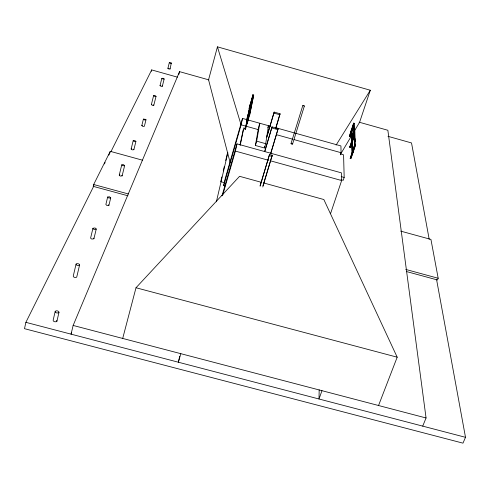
<?xml version="1.0" encoding="UTF-8"?>
<svg xmlns="http://www.w3.org/2000/svg" width="490" height="490" viewBox="0 0 490 490"><rect width="100%" height="100%" fill="white"/><g stroke="black" fill="none" stroke-linecap="round" stroke-linejoin="round"><path stroke-width="0.73" d="M319.168 389.826L319.002 399.001L321.973 390.683M270.737 153.762L278.167 128.594L272.042 126.879L264.606 151.655M275.98 127.878L280.066 113.76L274.155 112.1L266.915 136.294M262.781 186.978L272.22 155.226L269.531 154.479L260.086 185.716M260.117 186.249L269.531 154.479M264.87 151.343L272.042 126.879M266.817 137.151L274.155 112.1M255.394 145.475L256.668 141.169L259.774 123.284L258.549 127.443L255.394 145.475L264.429 147.986L265.715 143.686L268.447 125.71L267.828 127.786M264.429 147.986L264.661 146.473M249.459 115.824L253.74 95.011L252.895 94.772L248.571 115.579L249.459 115.824L253.508 95.807M251.639 102.275L250.794 102.036L250.568 102.827L246.378 123.149L247.266 123.394L248.448 117.588M247.266 123.394L249.128 114.599M249.422 113.147L249.716 111.696M250.898 105.895L251.192 104.45M245.496 129.268L244.816 128.784L245.496 129.268L249.532 115.254L248.791 115.052L244.761 129.06M248.571 115.579L252.895 94.772M252.822 95.311L253.575 95.268M246.942 118.513L247.658 118.715L246.942 118.513L250.886 104.805L251.554 105.264M249.722 108.682L249.073 108.235L249.771 108.431M246.378 123.149L250.794 102.036M240.088 144.697L243.205 129.887M240.161 145.463L243.867 127.792M222.723 195.081L235.402 151.098L236.976 143.87L341.487 172.878L341.646 180.534L330.554 213.615M225.131 185.961L223.661 185.557L241.123 124.834L242.519 118.433L270.425 126.23M93.725 186.206L25.884 322.34L24.5 328.68L462.983 443.156L465.5 437.313L436.51 279.214M223.661 185.557L225.284 178.397L242.519 118.433M55.18 311.407L53.153 320.209L53.379 321.073L54.58 321.722L56.05 321.777L56.932 321.195L58.972 312.4L58.739 311.542L57.532 310.899L56.062 310.838L55.18 311.407L55.407 312.265L56.613 312.914L58.09 312.969L58.972 312.4M127.957 195.798L93.235 186.353L93.67 184.51L110.262 151.337L142.7 160.248M76.066 264.104L73.255 276.078L73.488 276.832L74.609 277.42L75.962 277.493L76.752 277.003L79.582 265.041L79.343 264.294L78.216 263.712L76.857 263.632L76.066 264.104L76.299 264.851L77.426 265.439L78.786 265.519L79.582 265.041M179.75 356.261L178.354 362.214L180.828 353.682M220.812 181.367L221.86 176.902M223.256 170.949L224.304 166.484M225.7 160.53L227.274 153.835M216.372 201.813L227.868 152.684M109.852 153.076L110.262 151.337M92.941 228.267L90.656 237.883L90.889 238.55L91.936 239.083L93.915 238.759L96.218 229.149L95.979 228.487L94.925 227.96L92.941 228.267L93.18 228.934L94.233 229.467L96.218 229.149M208.912 79.907L179.554 71.638L73.145 325.446L71.056 334.149L71.644 332.741M107.665 197.017L105.858 204.502L107.083 205.592L108.909 205.328L110.728 197.844L109.497 196.766L107.665 197.017L108.89 198.095L110.728 197.844M119.26 175.083L121.759 164.83L123.468 164.64L124.638 165.62L122.126 175.867L120.424 176.069L119.493 175.622L119.26 175.083L119.872 174.783M131.161 148.96L133.2 140.667L134.793 140.52L135.914 141.414L133.868 149.701L132.276 149.86L131.387 149.444L131.161 148.96L131.73 148.697M151.343 71.301L151.679 69.917L177.447 77.157M141.8 125.605L143.411 119.101L145.751 119.376L145.977 119.811L144.36 126.31L142.866 126.432L141.8 125.605L142.327 125.373M151.367 104.597L153.603 95.648L155.012 95.568L156.041 96.328L153.799 105.276L152.39 105.362L151.367 104.597L151.863 104.395M160.022 85.609L161.847 78.333L163.182 78.278L164.162 78.982L162.331 86.252L161.002 86.32L160.022 85.609L160.481 85.431M167.88 68.355L169.326 62.616L171.322 62.904L170.085 68.974L168.823 69.017L167.88 68.355L168.315 68.196M178.819 74.492L179.554 71.638M122.696 338.437L136.006 287.753L239.573 176.314L261.556 182.372M340.428 154.405L359.574 122.31L370.305 90.24L217.444 46.844L208.556 79.803L230.141 162.582M222.007 195.835L236.976 143.87M249.018 108.486L252.871 95.066M252.522 98.925L253.526 95.513M250.733 108.1L251.609 105.013M275.643 128.405L280.066 113.76M270.676 153.339L277.946 129.323M262.959 185.716L272.22 155.226M291.005 143.601L302.783 105.589L303.592 105.534L304.37 106.036L292.567 144.036C292.212 144.605 290.313 143.595 291.421 143.447M340.354 154.871L341.065 152.715L340.93 145.934L275.564 127.663M353.413 123.903L354.515 145.218L355.391 145.463L354.503 123.358L353.67 123.119L349.315 136.594L350.007 136.79L353.596 126.01M349.315 136.594L353.602 123.4L354.295 123.596M350.95 133.648L350.007 136.79M352.145 130.058L353.339 126.469M349.75 147.251L354.148 133.776L349.75 147.251L350.46 147.453L352.083 142.59M350.46 147.453L351.612 143.699M352.537 140.924L353.933 136.753M352.549 141.2L354.411 135.638M351.159 157.657L355.464 145.181L350.938 158.656L350.209 158.454L354.791 144.403L353.67 123.119M350.209 158.454L354.717 144.691M340.654 154.001L343.582 154.822L344.176 177.429L343.202 180.326L340.997 179.714M378.543 405.512L397.188 357.192L323.847 199.528L263.755 182.978M400.71 231.121L430.937 239.42L438.183 278.265L437.509 279.992L406.48 271.552M422.723 426.122L426.061 417.97L387.866 130.273L359.139 122.188M93.235 186.353L93.915 184.993M104.425 163.942L105.105 162.582M108.835 155.11L109.515 153.756M111.114 151.324L151.679 69.917M336.097 145.095L370.305 90.24M304.37 106.036L302.783 105.589M124.638 165.62L122.935 165.81L121.759 164.83M135.914 141.414L134.321 141.561L133.2 140.667M145.977 119.811L144.483 119.928L143.411 119.101M156.041 96.328L154.632 96.408L153.603 95.648M164.162 78.982L162.833 79.037L161.847 78.333M171.537 63.241L170.275 63.277L169.326 62.616M73.145 325.446L426.061 417.97M25.884 322.34L465.5 437.313M136.006 287.753L397.188 357.192M93.67 184.51L128.343 193.948M405.72 269.427L438.183 278.265M220.843 181.71L224.524 182.721M269.365 155.673L272.06 156.42M341.23 176.608L344.176 177.429M235.402 151.098L268.6 160.297M270.076 160.702L341.646 180.534M241.123 124.834L258.763 129.752M276.397 134.67L292.567 139.185M294.037 139.595L341.065 152.715M350.197 158.16L350.938 158.656M256.668 141.169L265.715 143.686M274.008 113.123L279.937 114.783M248.81 114.752L249.698 114.997M354.791 144.403L355.666 144.648M248.736 115.322L249.477 115.524M354.736 144.979L355.464 145.181M349.738 146.976L350.448 147.172M271.883 127.976L278.032 129.697M246.617 122.329L247.505 122.574M387.976 136.324L411.526 142.945L429.197 239.31M292.199 143.662L292.567 144.036M169.871 68.637L170.085 68.974M162.117 85.885L162.331 86.252M153.578 104.872L153.799 105.276M133.641 149.217L133.868 149.701M121.9 175.334L122.126 175.867M108.676 204.734L108.909 205.328M93.682 238.091L93.915 238.759M217.444 46.844L241.031 124.65M56.699 320.331L56.932 321.195M354.533 129.464L354.693 132.514M355.023 138.609L355.189 141.653M352.053 134.989L352.224 138.719M352.543 145.432L352.757 149.909M352.292 151.839L351.299 130.254L352.132 130.487L352.898 152.892L352.022 152.647L351.042 131.026"/></g></svg>
